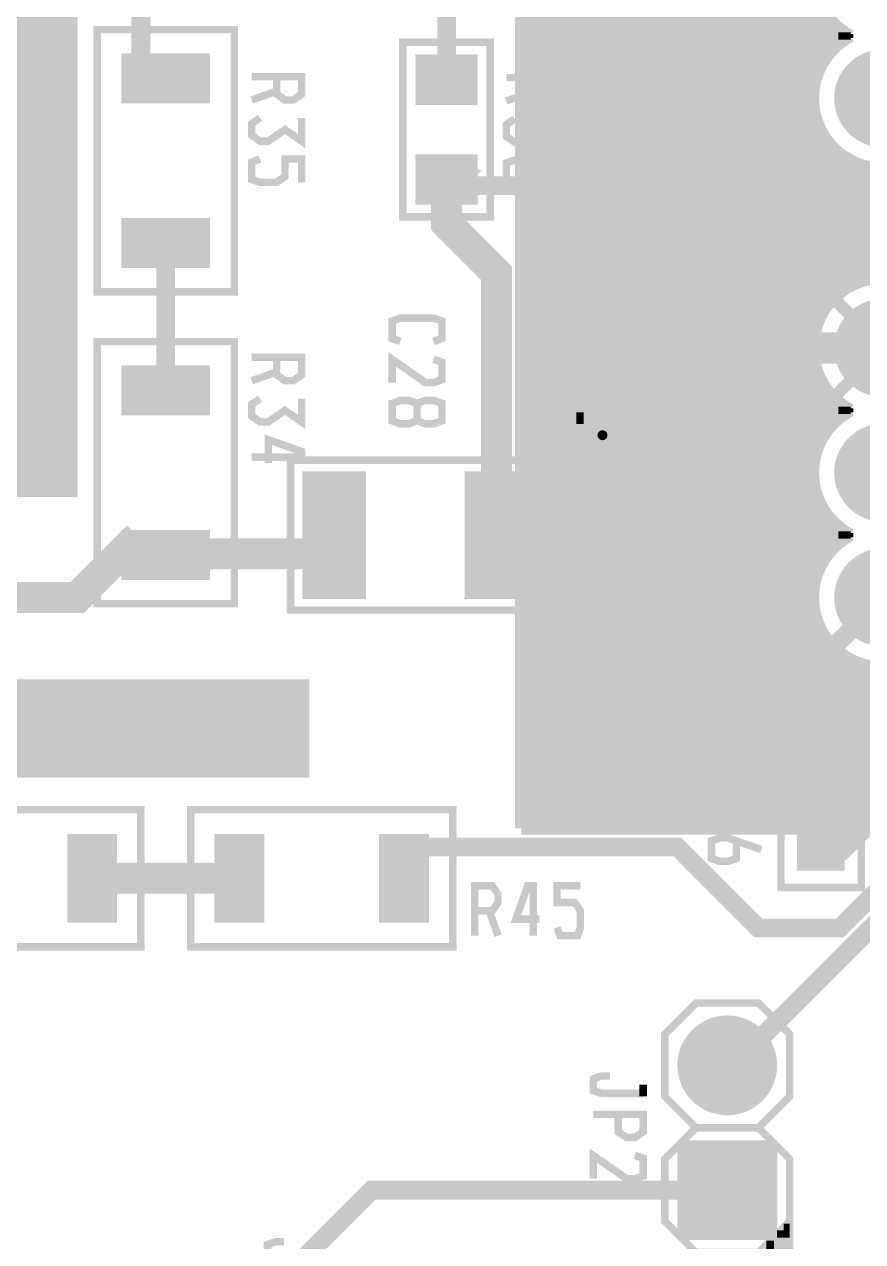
# Model space of a CAD drawing. Extents: x -11 to 221, y -93 to 178.
# Drawn here: x 18.71 to 35.78, y 98.01 to 122.79 of the extents above; entities that cross this region are included whole.
import ezdxf

# ---------------------------------------------------------------- set-up
doc = ezdxf.new("R2010")
doc.units = 0
doc.header["$MEASUREMENT"] = 0
doc.layers.get('0').update_dxf_attribs({"linetype": 'CONTINUOUS'})
for name, color, linetype in [('26-349-0_BOT', 7, 'CONTINUOUS'), ('26-349-0_DRD', 7, 'CONTINUOUS'), ('26-349-0_DRL', 2, 'CONTINUOUS'), ('26-349-0_IN1', 3, 'CONTINUOUS'), ('26-349-0_IN2', 5, 'CONTINUOUS'), ('26-349-0_SMB', 10, 'CONTINUOUS'), ('26-349-0_SMT', 14, 'CONTINUOUS'), ('26-349-0_SPT', 9, 'CONTINUOUS'), ('26-349-0_SST', 12, 'CONTINUOUS'), ('26-349-0_TOP', 11, 'CONTINUOUS'), ('THRUHOLE_TAP', 15, 'CONTINUOUS')]:
    doc.layers.add(name, color=color, linetype=linetype)

# ---------------------------------------------------------------- blocks, each defined once
blk = doc.blocks.new('ROUND_2')
at = {"const_width": 0.99949}
blk.add_lwpolyline([(-0.499744, 0, 1), (0.499744, 0, 1)], format="xyb", close=True, dxfattribs=at)
blk = doc.blocks.new('ROUND_38')
at = {"const_width": 1.016}
blk.add_lwpolyline([(-0.508, 0, 1), (0.508, 0, 1)], format="xyb", close=True, dxfattribs=at)
blk = doc.blocks.new('SQUARE_39')
blk.add_solid([(1.016, 1.016), (1.016, -1.016), (-1.016, 1.016), (-1.016, -1.016)])
blk = doc.blocks.new('ROUND_78')
at = {"const_width": 0.29972}
blk.add_lwpolyline([(-0.14986, 0, 1), (0.14986, 0, 1)], format="xyb", close=True, dxfattribs=at)
blk = doc.blocks.new('ROUND_93')
at = {"const_width": 0.54991}
blk.add_lwpolyline([(-0.274954, 0, 1), (0.274954, 0, 1)], format="xyb", close=True, dxfattribs=at)
blk = doc.blocks.new('ROUND_102')
at = {"const_width": 0.10033}
blk.add_lwpolyline([(-0.050164, 0, 1), (0.050164, 0, 1)], format="xyb", close=True, dxfattribs=at)
blk = doc.blocks.new('RECTANGLE_3')
blk.add_solid([(0.4826, 0.4064), (0.4826, -0.4064), (-0.4826, 0.4064), (-0.4826, -0.4064)])
blk = doc.blocks.new('RECTANGLE_5')
blk.add_solid([(0.63627, 0.51308), (0.63627, -0.51308), (-0.63627, 0.51308), (-0.63627, -0.51308)])
blk = doc.blocks.new('RECTANGLE_8')
blk.add_solid([(0.6477, 1.30048), (0.6477, -1.30048), (-0.6477, 1.30048), (-0.6477, -1.30048)])
blk = doc.blocks.new('RECTANGLE_13')
blk.add_solid([(0.9017, 0.508), (0.9017, -0.508), (-0.9017, 0.508), (-0.9017, -0.508)])
blk = doc.blocks.new('RECTANGLE_18')
blk.add_solid([(0.25019, 0.40005), (0.25019, -0.40005), (-0.25019, 0.40005), (-0.25019, -0.40005)])
blk = doc.blocks.new('RECTANGLE_47')
blk.add_solid([(0.508, 0.9017), (0.508, -0.9017), (-0.508, 0.9017), (-0.508, -0.9017)])
blk = doc.blocks.new('ROUND_88')
at = {"const_width": 0.10033}
blk.add_lwpolyline([(-0.050164, 0, 1), (0.050164, 0, 1)], format="xyb", close=True, dxfattribs=at)

msp = doc.modelspace()

# ---------------------------------------------------------------- linework, layer by layer
at = {"layer": '26-349-0_BOT', "const_width": 0.381}
msp.add_lwpolyline([(33.02, 101.6), (33.147, 101.6), (38.989, 107.442), (38.989, 124.206), (40.64, 125.857)], dxfattribs=at)
at = {"layer": '26-349-0_DRD', "const_width": 0.254}
for points in [[(36.83, 121.285), (35.56, 121.285)], [(36.83, 116.205), (35.56, 116.205)], [(29.21, 115.697), (29.21, 113.157)], [(31.75, 115.697), (29.21, 115.697)], [(31.75, 115.697), (29.21, 113.157)], [(31.75, 113.157), (29.21, 115.697)], [(31.75, 113.157), (31.75, 115.697)], [(36.83, 113.665), (35.56, 113.665)], [(29.21, 113.157), (31.75, 113.157)], [(36.83, 111.125), (35.56, 111.125)], [(32.385, 102.235), (32.385, 100.965)], [(33.655, 102.235), (32.385, 102.235)], [(33.655, 102.235), (32.385, 100.965)], [(33.655, 100.965), (32.385, 102.235)], [(33.655, 100.965), (33.655, 102.235)], [(32.385, 100.965), (33.655, 100.965)], [(32.385, 99.695), (32.385, 98.425)], [(33.655, 99.695), (32.385, 99.695)], [(33.655, 99.695), (32.385, 98.425)], [(33.655, 98.425), (32.385, 99.695)], [(33.655, 98.425), (33.655, 99.695)], [(32.385, 98.425), (33.655, 98.425)]]:
    msp.add_lwpolyline(points, dxfattribs=at)
at = {"layer": '26-349-0_DRL', "const_width": 1.99898}
for points in [[(5.207, 114.173), (18.796, 114.173), (18.796, 127.254)], [(24.511, 108.458), (5.715, 108.458)]]:
    msp.add_lwpolyline(points, dxfattribs=at)
at = {"layer": '26-349-0_IN1'}
for points, const_width in [([(29.0576, 144.653), (29.0576, 106.426)], 0.254), ([(29.2862, 144.653), (29.2862, 106.426)], 0.254), ([(29.5148, 144.653), (29.5148, 106.426)], 0.254), ([(29.7434, 144.653), (29.7434, 106.426)], 0.254), ([(29.972, 144.653), (29.972, 106.426)], 0.254), ([(30.2006, 144.653), (30.2006, 106.426)], 0.254), ([(30.4292, 144.653), (30.4292, 106.426)], 0.254), ([(30.6578, 144.653), (30.6578, 106.426)], 0.254), ([(30.8864, 144.653), (30.8864, 106.426)], 0.254), ([(31.115, 144.653), (31.115, 106.426)], 0.254), ([(31.3436, 144.653), (31.3436, 106.426)], 0.254), ([(31.5722, 144.653), (31.5722, 106.426)], 0.254), ([(31.8008, 144.653), (31.8008, 106.426)], 0.254), ([(32.0294, 144.653), (32.0294, 106.426)], 0.254), ([(32.258, 144.653), (32.258, 106.426)], 0.254), ([(32.4866, 144.653), (32.4866, 106.426)], 0.254), ([(32.7152, 144.653), (32.7152, 106.426)], 0.254), ([(32.9438, 144.653), (32.9438, 106.426)], 0.254), ([(33.1724, 144.653), (33.1724, 106.426)], 0.254), ([(33.401, 144.653), (33.401, 106.426)], 0.254), ([(33.6296, 144.653), (33.6296, 106.426)], 0.254), ([(33.8582, 144.653), (33.8582, 106.426)], 0.254), ([(34.0868, 144.653), (34.0868, 106.426)], 0.254), ([(34.3154, 144.653), (34.3154, 106.426)], 0.254), ([(34.544, 144.653), (34.544, 106.426)], 0.254), ([(28.829, 131.572), (28.829, 106.426)], 0.254), ([(34.7726, 123.66244), (34.7726, 121.44756)], 0.254), ([(35.0012, 123.03506), (35.0012, 122.07494)], 0.254), ([(35.2679, 122.7328), (28.829, 122.7328)], 0.254), ([(35.2298, 122.76836), (35.2298, 122.34164)], 0.254), ([(35.4584, 122.59564), (35.4584, 122.51182)], 0.254), ([(35.44316, 122.5042), (28.829, 122.5042)], 0.254), ([(35.16122, 122.2756), (28.829, 122.2756)], 0.254), ([(34.98342, 122.047), (28.829, 122.047)], 0.254), ([(34.86658, 121.8184), (28.829, 121.8184)], 0.254), ([(34.79546, 121.5898), (28.829, 121.5898)], 0.254), ([(34.76498, 121.3612), (28.829, 121.3612)], 0.254), ([(34.77006, 121.1326), (28.829, 121.1326)], 0.254), ([(34.7726, 121.12244), (34.7726, 116.36756)], 0.254), ([(34.81324, 120.904), (28.829, 120.904)], 0.254), ([(34.8996, 120.6754), (28.829, 120.6754)], 0.254), ([(35.03422, 120.4468), (28.829, 120.4468)], 0.254), ([(35.0012, 120.49506), (35.0012, 116.99494)], 0.254), ([(35.23996, 120.2182), (28.829, 120.2182)], 0.254), ([(35.2298, 120.22836), (35.2298, 117.26164)], 0.254), ([(35.5854, 119.9896), (28.829, 119.9896)], 0.254), ([(35.4584, 120.05564), (35.4584, 117.43182)], 0.254), ([(35.687, 119.94642), (35.687, 117.54358)], 0.254), ([(40.91178, 119.761), (28.829, 119.761)], 0.254), ([(65.024, 119.5324), (28.829, 119.5324)], 0.254), ([(65.024, 119.3038), (28.829, 119.3038)], 0.254), ([(65.024, 119.0752), (28.829, 119.0752)], 0.254), ([(65.024, 118.8466), (28.829, 118.8466)], 0.254), ([(65.024, 118.618), (28.829, 118.618)], 0.254), ([(65.024, 118.3894), (28.829, 118.3894)], 0.254), ([(65.024, 118.1608), (28.829, 118.1608)], 0.254), ([(51.26228, 117.9322), (28.829, 117.9322)], 0.254), ([(50.88382, 117.7036), (28.829, 117.7036)], 0.254), ([(35.5346, 117.475), (28.829, 117.475)], 0.254), ([(35.21202, 117.2464), (28.829, 117.2464)], 0.254), ([(35.01644, 117.0178), (28.829, 117.0178)], 0.254), ([(34.8869, 116.7892), (28.829, 116.7892)], 0.254), ([(34.80816, 116.5606), (28.829, 116.5606)], 0.254), ([(34.76752, 116.332), (28.829, 116.332)], 0.254), ([(34.76752, 116.1034), (28.829, 116.1034)], 0.254), ([(34.80054, 115.8748), (28.829, 115.8748)], 0.254), ([(34.7726, 116.04244), (34.7726, 113.82756)], 0.254), ([(34.87674, 115.6462), (28.829, 115.6462)], 0.254), ([(34.99866, 115.4176), (28.829, 115.4176)], 0.254), ([(35.0012, 115.41506), (35.0012, 114.45494)], 0.254), ([(35.18662, 115.189), (28.829, 115.189)], 0.254), ([(35.2298, 115.14836), (35.2298, 114.72164)], 0.254), ([(35.48634, 114.9604), (28.829, 114.9604)], 0.254), ([(35.4584, 114.97564), (35.4584, 114.89182)], 0.254), ([(35.23996, 114.7318), (28.829, 114.7318)], 0.254), ([(35.03422, 114.5032), (28.829, 114.5032)], 0.254), ([(34.8996, 114.2746), (28.829, 114.2746)], 0.254), ([(34.81324, 114.046), (28.829, 114.046)], 0.254), ([(34.77006, 113.8174), (28.829, 113.8174)], 0.254), ([(34.76498, 113.5888), (28.829, 113.5888)], 0.254), ([(34.7726, 113.50244), (34.7726, 111.28756)], 0.254), ([(34.79546, 113.3602), (28.829, 113.3602)], 0.254), ([(34.86658, 113.1316), (28.829, 113.1316)], 0.254), ([(34.98342, 112.903), (28.829, 112.903)], 0.254), ([(35.0012, 112.87506), (35.0012, 111.91494)], 0.254), ([(35.16122, 112.6744), (28.829, 112.6744)], 0.254), ([(35.44316, 112.4458), (28.829, 112.4458)], 0.254), ([(35.2298, 112.60836), (35.2298, 112.18164)], 0.254), ([(35.4584, 112.43564), (35.4584, 112.35182)], 0.254), ([(35.2679, 112.2172), (28.829, 112.2172)], 0.254), ([(35.052, 111.9886), (28.829, 111.9886)], 0.254), ([(34.9123, 111.76), (28.829, 111.76)], 0.254), ([(34.82086, 111.5314), (28.829, 111.5314)], 0.254), ([(34.77514, 111.3028), (28.829, 111.3028)], 0.254), ([(34.76498, 111.0742), (28.829, 111.0742)], 0.254), ([(34.7726, 110.96244), (34.7726, 106.426)], 0.254), ([(34.79038, 110.8456), (28.829, 110.8456)], 0.254), ([(34.85642, 110.617), (28.829, 110.617)], 0.254), ([(34.96564, 110.3884), (28.829, 110.3884)], 0.254), ([(35.13836, 110.1598), (28.829, 110.1598)], 0.254), ([(35.0012, 110.33506), (35.0012, 106.426)], 0.254), ([(35.40506, 109.9312), (28.829, 109.9312)], 0.254), ([(35.2298, 110.06836), (35.2298, 106.426)], 0.254), ([(36.03244, 109.7026), (28.829, 109.7026)], 0.254), ([(35.4584, 109.89564), (35.4584, 106.426)], 0.254), ([(35.687, 109.78642), (35.687, 106.426)], 0.254), ([(37.57422, 109.474), (28.829, 109.474)], 0.254), ([(37.42436, 109.2454), (28.829, 109.2454)], 0.254), ([(37.37102, 109.0168), (28.829, 109.0168)], 0.254), ([(37.3888, 108.7882), (28.829, 108.7882)], 0.254), ([(37.4904, 108.5596), (28.829, 108.5596)], 0.254), ([(37.73678, 108.331), (28.829, 108.331)], 0.254), ([(50.75936, 108.1024), (28.829, 108.1024)], 0.254), ([(50.70602, 107.8738), (28.829, 107.8738)], 0.254), ([(50.7238, 107.6452), (28.829, 107.6452)], 0.254), ([(50.8254, 107.4166), (28.829, 107.4166)], 0.254), ([(51.07178, 107.188), (28.829, 107.188)], 0.254), ([(65.024, 106.9594), (28.829, 106.9594)], 0.254), ([(65.024, 106.7308), (28.829, 106.7308)], 0.254), ([(65.024, 106.5022), (28.829, 106.5022)], 0.254), ([(55.372, 106.426), (28.829, 106.426)], 0.254), ([(22.86, 63.5), (22.86, 96.139), (25.781, 99.06), (33.02, 99.06)], 0.381)]:
    msp.add_lwpolyline(points, dxfattribs=dict(at, const_width=const_width))
at = {"layer": '26-349-0_IN1', "const_width": 0.254}
for points in [[(34.76244, 123.825, 0.2797959), (35.5346, 122.555)], [(35.5346, 122.555, 0.2797956), (34.76244, 121.285)], [(34.76244, 121.285, 0.4142136), (36.195, 119.85244)], [(36.195, 117.63756, 0.4142136), (34.76244, 116.205)], [(34.76244, 116.205, 0.2797959), (35.5346, 114.935)], [(35.5346, 114.935, 0.2797956), (34.76244, 113.665)], [(34.76244, 113.665, 0.2797959), (35.5346, 112.395)], [(35.5346, 112.395, 0.2797956), (34.76244, 111.125)], [(34.76244, 111.125, 0.4142136), (36.195, 109.69244)]]:
    msp.add_lwpolyline(points, format="xyb", dxfattribs=at)
at = {"layer": '26-349-0_IN2'}
for points, const_width in [([(33.8074, 144.399), (33.8074, 107.696)], 0.254), ([(34.036, 144.399), (34.036, 107.696)], 0.254), ([(34.2646, 144.399), (34.2646, 107.696)], 0.254), ([(34.4932, 144.399), (34.4932, 107.696)], 0.254), ([(34.7218, 144.399), (34.7218, 107.696)], 0.254), ([(32.4358, 143.42364), (32.4358, 107.696)], 0.254), ([(32.6644, 143.18996), (32.6644, 107.696)], 0.254), ([(33.3502, 143.13154), (33.3502, 107.696)], 0.254), ([(33.5788, 143.28902), (33.5788, 107.696)], 0.254), ([(32.893, 143.0909), (32.893, 107.696)], 0.254), ([(33.1216, 143.07566), (33.1216, 107.696)], 0.254), ([(36.195, 116.205), (34.798, 116.205), (33.147, 117.856), (33.147, 128.27), (29.337, 132.08), (22.987, 132.08), (20.701, 132.08), (15.367, 126.746), (11.938, 126.746)], 0.635), ([(36.195, 116.205), (34.798, 116.205), (33.147, 117.856), (33.147, 128.27), (29.337, 132.08), (22.987, 132.08), (29.337, 132.08), (33.147, 128.27), (33.147, 117.856), (34.798, 116.205), (36.195, 116.205)], 0.635), ([(32.385, 124.079), (32.385, 107.696)], 0.254), ([(34.9504, 123.11634), (34.9504, 121.99112)], 0.254), ([(35.179, 122.81662), (35.179, 122.29338)], 0.254), ([(35.2679, 122.7328), (32.385, 122.7328)], 0.254), ([(35.4076, 122.62866), (35.4076, 122.48134)], 0.254), ([(35.44316, 122.5042), (32.385, 122.5042)], 0.254), ([(35.16122, 122.2756), (32.385, 122.2756)], 0.254), ([(34.98342, 122.047), (32.385, 122.047)], 0.254), ([(34.86658, 121.8184), (32.385, 121.8184)], 0.254), ([(34.79546, 121.5898), (32.385, 121.5898)], 0.254), ([(34.76498, 121.3612), (32.385, 121.3612)], 0.254), ([(34.77006, 121.1326), (32.385, 121.1326)], 0.254), ([(34.81324, 120.904), (32.385, 120.904)], 0.254), ([(34.8996, 120.6754), (32.385, 120.6754)], 0.254), ([(34.9504, 120.57634), (34.9504, 116.91112)], 0.254), ([(35.03422, 120.4468), (32.385, 120.4468)], 0.254), ([(35.23996, 120.2182), (32.385, 120.2182)], 0.254), ([(35.179, 120.27662), (35.179, 117.21338)], 0.254), ([(35.4076, 120.08866), (35.4076, 117.40134)], 0.254), ([(35.5854, 119.9896), (32.385, 119.9896)], 0.254), ([(35.6362, 119.96674), (35.6362, 117.52326)], 0.254), ([(35.8648, 119.89054), (35.8648, 117.59692)], 0.254), ([(64.516, 119.761), (32.385, 119.761)], 0.254), ([(64.516, 119.5324), (32.385, 119.5324)], 0.254), ([(64.516, 119.3038), (32.385, 119.3038)], 0.254), ([(64.516, 119.0752), (32.385, 119.0752)], 0.254), ([(64.516, 118.8466), (32.385, 118.8466)], 0.254), ([(64.516, 118.618), (32.385, 118.618)], 0.254), ([(64.516, 118.3894), (32.385, 118.3894)], 0.254), ([(64.516, 118.1608), (32.385, 118.1608)], 0.254), ([(51.26228, 117.9322), (32.385, 117.9322)], 0.254), ([(50.88382, 117.7036), (32.385, 117.7036)], 0.254), ([(35.5346, 117.475), (32.385, 117.475)], 0.254), ([(35.21202, 117.2464), (32.385, 117.2464)], 0.254), ([(35.18154, 117.21592), (36.195, 116.205)], 0.254), ([(35.01644, 117.0178), (32.385, 117.0178)], 0.254), ([(34.8869, 116.7892), (32.385, 116.7892)], 0.254), ([(34.80816, 116.5606), (32.385, 116.5606)], 0.254), ([(34.76752, 116.332), (32.385, 116.332)], 0.254), ([(34.76752, 116.1034), (32.385, 116.1034)], 0.254), ([(35.18154, 115.19154), (36.195, 116.205)], 0.254), ([(34.80054, 115.8748), (32.385, 115.8748)], 0.254), ([(34.87674, 115.6462), (32.385, 115.6462)], 0.254), ([(34.99866, 115.4176), (32.385, 115.4176)], 0.254), ([(34.9504, 115.49634), (34.9504, 114.37112)], 0.254), ([(35.18662, 115.189), (32.385, 115.189)], 0.254), ([(35.179, 115.19662), (35.179, 114.67338)], 0.254), ([(35.48634, 114.9604), (32.385, 114.9604)], 0.254), ([(35.4076, 115.00866), (35.4076, 114.86134)], 0.254), ([(35.23996, 114.7318), (32.385, 114.7318)], 0.254), ([(35.03422, 114.5032), (32.385, 114.5032)], 0.254), ([(34.8996, 114.2746), (32.385, 114.2746)], 0.254), ([(34.81324, 114.046), (32.385, 114.046)], 0.254), ([(34.77006, 113.8174), (32.385, 113.8174)], 0.254), ([(34.76498, 113.5888), (32.385, 113.5888)], 0.254), ([(34.79546, 113.3602), (32.385, 113.3602)], 0.254), ([(34.86658, 113.1316), (32.385, 113.1316)], 0.254), ([(34.98342, 112.903), (32.385, 112.903)], 0.254), ([(34.9504, 112.95634), (34.9504, 111.83112)], 0.254), ([(35.16122, 112.6744), (32.385, 112.6744)], 0.254), ([(35.179, 112.65662), (35.179, 112.13338)], 0.254), ([(35.44316, 112.4458), (32.385, 112.4458)], 0.254), ([(35.4076, 112.46866), (35.4076, 112.32134)], 0.254), ([(35.2679, 112.2172), (32.385, 112.2172)], 0.254), ([(35.052, 111.9886), (32.385, 111.9886)], 0.254), ([(34.9123, 111.76), (32.385, 111.76)], 0.254), ([(34.82086, 111.5314), (32.385, 111.5314)], 0.254), ([(34.77514, 111.3028), (32.385, 111.3028)], 0.254), ([(34.76498, 111.0742), (32.385, 111.0742)], 0.254), ([(34.79038, 110.8456), (32.385, 110.8456)], 0.254), ([(34.85642, 110.617), (32.385, 110.617)], 0.254), ([(34.9504, 110.41634), (34.9504, 107.696)], 0.254), ([(34.96564, 110.3884), (32.385, 110.3884)], 0.254), ([(35.13836, 110.1598), (32.385, 110.1598)], 0.254), ([(35.40506, 109.9312), (32.385, 109.9312)], 0.254), ([(35.179, 110.11662), (35.179, 107.696)], 0.254), ([(35.4076, 109.92866), (35.4076, 107.696)], 0.254), ([(36.03244, 109.7026), (32.385, 109.7026)], 0.254), ([(35.6362, 109.80674), (35.6362, 107.696)], 0.254), ([(35.8648, 109.73054), (35.8648, 107.696)], 0.254), ([(37.57422, 109.474), (32.385, 109.474)], 0.254), ([(37.42436, 109.2454), (32.385, 109.2454)], 0.254), ([(37.37102, 109.0168), (32.385, 109.0168)], 0.254), ([(37.3888, 108.7882), (32.385, 108.7882)], 0.254), ([(37.4904, 108.5596), (32.385, 108.5596)], 0.254), ([(37.73678, 108.331), (32.385, 108.331)], 0.254), ([(39.36492, 108.1024), (32.385, 108.1024)], 0.254), ([(39.56558, 107.8738), (32.385, 107.8738)], 0.254), ([(41.148, 107.696), (32.385, 107.696)], 0.254)]:
    msp.add_lwpolyline(points, dxfattribs=dict(at, const_width=const_width))
at = {"layer": '26-349-0_IN2', "const_width": 0.254}
for points in [[(34.76244, 123.825, 0.2797959), (35.5346, 122.555)], [(35.5346, 122.555, 0.2797956), (34.76244, 121.285)], [(34.76244, 121.285, 0.4142136), (36.195, 119.85244)], [(36.195, 117.63756, 0.4142136), (34.76244, 116.205)], [(34.76244, 116.205, 0.2797959), (35.5346, 114.935)], [(35.5346, 114.935, 0.2797956), (34.76244, 113.665)], [(34.76244, 113.665, 0.2797959), (35.5346, 112.395)], [(35.5346, 112.395, 0.2797956), (34.76244, 111.125)], [(34.76244, 111.125, 0.4142136), (36.195, 109.69244)]]:
    msp.add_lwpolyline(points, format="xyb", dxfattribs=at)
at = {"layer": '26-349-0_SST', "const_width": 0.1524}
for points in [[(34.19602, 127.58928), (33.7947, 127.58928), (33.7947, 128.59004), (38.5953, 128.59004), (38.5953, 119.05996), (33.7947, 119.05996), (33.7947, 120.06072), (34.19602, 120.06072), (34.19602, 127.58928)], [(20.193, 122.682), (22.987, 122.682), (22.987, 117.348), (20.193, 117.348), (20.193, 122.682)], [(26.416, 122.428), (26.416, 118.872), (28.194, 118.872), (28.194, 122.428), (26.416, 122.428)], [(23.84806, 121.72696), (23.84806, 121.37136), (24.0157, 121.25198), (24.18588, 121.25198), (24.35606, 121.37136), (24.35606, 121.72696), (23.34006, 121.72696)], [(29.02966, 121.70664), (29.02966, 121.35104), (29.1973, 121.23166), (29.36748, 121.23166), (29.53766, 121.35104), (29.53766, 121.70664), (28.52166, 121.70664)], [(23.84806, 121.42978), (23.34006, 121.25198)], [(29.02966, 121.40946), (28.52166, 121.23166)], [(23.5077, 120.88876), (23.34006, 120.76938), (23.34006, 120.53316), (23.5077, 120.41378), (23.67788, 120.41378), (24.0157, 120.65), (24.35606, 120.41378), (24.35606, 120.88876)], [(28.6893, 120.86844), (28.52166, 120.74906), (28.52166, 120.51284), (28.6893, 120.39346), (28.85948, 120.39346), (29.1973, 120.63222), (29.53766, 120.39346), (29.53766, 120.86844)], [(23.5077, 120.05056), (23.34006, 119.9896), (23.34006, 119.634), (23.5077, 119.57558), (23.84806, 119.57558), (24.0157, 119.69496), (24.0157, 120.05056), (24.35606, 120.05056), (24.35606, 119.57558)], [(29.02966, 119.61622), (29.1973, 119.55526), (29.36748, 119.55526), (29.53766, 119.61622), (29.53766, 119.97182), (29.36748, 120.03024), (29.1973, 120.03024), (29.02966, 119.97182), (29.02966, 119.61622), (28.85948, 119.55526), (28.6893, 119.55526), (28.52166, 119.61622), (28.52166, 119.97182), (28.6893, 120.03024), (28.85948, 120.03024), (29.02966, 119.97182)], [(34.19602, 117.42928), (33.7947, 117.42928), (33.7947, 118.43004), (38.5953, 118.43004), (38.5953, 108.89996), (33.7947, 108.89996), (33.7947, 109.90072), (34.19602, 109.90072), (34.19602, 117.42928)], [(26.3652, 116.33708), (26.19756, 116.39804), (26.19756, 116.75364), (26.3652, 116.81206), (27.04338, 116.81206), (27.21356, 116.75364), (27.21356, 116.39804), (27.04338, 116.33708)], [(20.193, 116.332), (22.987, 116.332), (22.987, 110.998), (20.193, 110.998), (20.193, 116.332)], [(23.84806, 116.01196), (23.84806, 115.65636), (24.0157, 115.53698), (24.18588, 115.53698), (24.35606, 115.65636), (24.35606, 116.01196), (23.34006, 116.01196)], [(26.19756, 115.49888), (26.19756, 115.97386), (26.8732, 115.49888), (27.04338, 115.49888), (27.21356, 115.55984), (27.21356, 115.91544), (27.04338, 115.97386)], [(23.84806, 115.71478), (23.34006, 115.53698)], [(30.02026, 115.8494), (30.02026, 115.4938), (30.35808, 115.37442), (30.6959, 115.37442), (31.03626, 115.4938), (31.03626, 115.8494)], [(30.02026, 115.78844), (31.03626, 115.78844)], [(23.5077, 115.17376), (23.34006, 115.05438), (23.34006, 114.81816), (23.5077, 114.69878), (23.67788, 114.69878), (24.0157, 114.935), (24.35606, 114.69878), (24.35606, 115.17376)], [(26.70556, 114.72164), (26.8732, 114.66068), (27.04338, 114.66068), (27.21356, 114.72164), (27.21356, 115.07724), (27.04338, 115.13566), (26.8732, 115.13566), (26.70556, 115.07724), (26.70556, 114.72164), (26.53538, 114.66068), (26.3652, 114.66068), (26.19756, 114.72164), (26.19756, 115.07724), (26.3652, 115.13566), (26.53538, 115.13566), (26.70556, 115.07724)], [(30.02026, 114.6556), (30.02026, 114.89182)], [(30.02026, 114.77244), (31.03626, 114.77244), (30.86608, 114.89182)], [(32.93618, 114.87658), (32.93618, 114.52098), (33.10382, 114.4016), (33.274, 114.4016), (33.44418, 114.52098), (33.44418, 114.87658), (32.42818, 114.87658)], [(23.67788, 113.86058), (23.67788, 114.33556), (24.35606, 114.0968), (24.35606, 113.97996), (23.34006, 113.97996)], [(30.1879, 114.28984), (30.02026, 114.173), (30.02026, 113.93424), (30.1879, 113.8174), (30.35808, 113.8174), (30.6959, 114.05362), (31.03626, 113.8174), (31.03626, 114.28984)], [(29.21, 111.252), (29.21, 113.919), (24.13, 113.919), (24.13, 110.871), (29.21, 110.871), (29.21, 111.252)], [(32.42818, 113.5634), (32.42818, 114.03838), (33.10382, 113.5634), (33.274, 113.5634), (33.44418, 113.62182), (33.44418, 113.97742), (33.274, 114.03838)], [(30.08122, 112.4585), (29.97962, 112.4585), (29.97962, 111.0615), (30.08122, 111.0615)], [(30.87878, 111.0615), (30.98038, 111.0615), (30.98038, 112.4585), (30.87878, 112.4585)], [(30.98038, 112.15878), (30.98038, 112.05972), (29.97962, 112.05972), (29.97962, 112.15878), (30.98038, 112.15878)], [(35.7505, 105.2195), (35.7505, 108.1405), (34.1122, 108.1405), (34.1122, 105.2195), (35.7505, 105.2195)], [(33.20542, 107.90428), (33.20542, 107.54868), (33.37306, 107.4293), (33.54324, 107.4293), (33.71342, 107.54868), (33.71342, 107.90428), (32.69742, 107.90428)], [(33.20542, 107.6071), (32.69742, 107.4293)], [(32.86506, 107.06608), (32.69742, 107.00766), (32.69742, 106.65206), (32.86506, 106.5911), (33.20542, 106.5911), (33.37306, 106.71048), (33.37306, 107.06608), (33.71342, 107.06608), (33.71342, 106.5911)], [(21.082, 106.807), (21.082, 104.013), (15.748, 104.013), (15.748, 106.807), (21.082, 106.807)], [(22.098, 104.013), (22.098, 106.807), (27.432, 106.807), (27.432, 104.013), (22.098, 104.013)], [(33.20542, 106.16946), (33.20542, 105.81386), (33.03524, 105.7529), (32.86506, 105.7529), (32.69742, 105.81386), (32.69742, 106.16946), (32.86506, 106.22788), (33.03524, 106.22788), (33.71342, 105.99166)], [(27.87904, 104.74706), (28.23464, 104.74706), (28.35402, 104.9147), (28.35402, 105.08488), (28.23464, 105.25506), (27.87904, 105.25506), (27.87904, 104.23906)], [(29.19222, 104.57688), (28.71724, 104.57688), (28.956, 105.25506), (29.07284, 105.25506), (29.07284, 104.23906)], [(29.55544, 104.4067), (29.6164, 104.23906), (29.972, 104.23906), (30.03042, 104.4067), (30.03042, 104.74706), (29.91104, 104.9147), (29.55544, 104.9147), (29.55544, 105.25506), (30.03042, 105.25506)], [(28.17622, 104.74706), (28.35402, 104.23906)], [(32.385, 100.33), (31.75, 100.965), (31.75, 102.235), (32.385, 102.87), (33.655, 102.87), (34.29, 102.235), (34.29, 100.965), (33.655, 100.33), (32.385, 100.33)], [(30.62986, 101.3841), (30.46222, 101.3841), (30.29204, 101.32568), (30.29204, 101.08692), (30.46222, 101.0285), (31.30804, 101.0285)], [(31.30804, 100.97008), (31.30804, 101.2063)], [(30.80004, 100.60432), (30.80004, 100.24872), (30.97022, 100.13188), (31.13786, 100.13188), (31.30804, 100.24872), (31.30804, 100.60432), (30.29204, 100.60432)], [(32.385, 97.79), (34.29, 97.79), (34.29, 99.695), (33.655, 100.33), (32.385, 100.33), (31.75, 99.695), (31.75, 98.425), (32.385, 97.79)], [(30.29204, 99.29368), (30.29204, 99.76612), (30.97022, 99.29368), (31.13786, 99.29368), (31.30804, 99.3521), (31.30804, 99.7077), (31.13786, 99.76612)], [(34.29, 98.425), (33.655, 97.79)], [(34.16808, 98.30308), (34.16808, 97.79)], [(34.29, 98.30308), (34.16808, 98.30308)], [(34.29, 98.425), (34.29, 97.79)], [(34.03092, 98.16592), (34.03092, 97.79)], [(34.29, 98.16592), (34.03092, 98.16592)], [(23.99792, 98.01098), (23.83028, 98.01098), (23.6601, 97.95256), (23.6601, 97.7138), (23.83028, 97.65538), (24.6761, 97.65538)], [(33.89376, 98.02876), (33.89376, 97.79)], [(34.29, 98.02876), (33.89376, 98.02876)]]:
    msp.add_lwpolyline(points, dxfattribs=at)
at = {"layer": '26-349-0_TOP'}
for points, const_width in [([(21.59, 121.6914), (21.082, 121.6914), (21.082, 124.1806), (21.59, 124.6886)], 0.381), ([(27.305, 124.6886), (27.305, 121.666)], 0.381), ([(28.321, 112.395), (28.321, 117.729), (27.305, 118.745), (27.305, 119.634)], 0.635), ([(27.305, 119.634), (27.559, 119.634), (27.432, 119.507), (27.305, 119.634)], 0.381), ([(27.305, 119.634), (27.432, 119.507), (37.719, 119.507), (38.608, 118.618), (38.608, 114.808), (39.116, 114.3), (51.435, 114.3)], 0.381), ([(21.59, 118.3386), (21.59, 115.3414)], 0.381), ([(30.48, 112.76076), (30.48, 114.427)], 0.381), ([(21.59, 111.9886), (21.0566, 111.9886), (20.955, 111.9886), (20.8026, 112.141), (19.7866, 111.125), (13.7414, 111.125)], 0.635), ([(21.59, 111.9886), (21.5646, 112.014), (24.638, 112.014), (25.019, 112.395)], 0.635), ([(30.48, 110.75924), (29.44876, 110.75924), (28.17876, 112.02924), (28.17876, 112.395), (28.321, 112.395)], 0.381), ([(21.0566, 111.9886), (21.59, 111.9886)], 0.635), ([(21.59, 111.9886), (21.5646, 112.014)], 0.635), ([(21.5646, 112.014), (21.082, 112.014), (21.0566, 111.9886)], 0.381), ([(36.195, 111.125), (34.925, 109.855), (34.925, 107.3912)], 0.381), ([(34.925, 105.9688), (35.3568, 105.9688), (36.43376, 107.04576), (38.1, 107.04576)], 0.381), ([(40.005, 104.50576), (40.005, 105.156), (39.116, 106.045), (36.957, 106.045), (35.306, 104.394), (33.655, 104.394), (32.004, 106.045), (26.4414, 106.045), (26.4414, 105.41)], 0.381), ([(23.0886, 105.41), (20.0914, 105.41)], 0.635)]:
    msp.add_lwpolyline(points, dxfattribs=dict(at, const_width=const_width))

# ---------------------------------------------------------------- block references
at = {"layer": '26-349-0_BOT'}
for name, p in [('ROUND_2', (36.195, 121.285)), ('ROUND_2', (36.195, 116.205)), ('ROUND_78', (30.48, 114.427)), ('ROUND_2', (36.195, 113.665)), ('ROUND_2', (36.195, 111.125)), ('ROUND_38', (33.02, 101.6)), ('SQUARE_39', (33.02, 99.06))]:
    msp.add_blockref(name, p, dxfattribs=at)
at = {"layer": '26-349-0_DRL'}
for name, p in [('ROUND_102', (30.48, 114.427)), ('ROUND_93', (33.02, 101.6)), ('ROUND_93', (33.02, 99.06))]:
    msp.add_blockref(name, p, dxfattribs=at)
at = {"layer": '26-349-0_IN1'}
for name, p in [('ROUND_2', (36.195, 121.285)), ('ROUND_2', (36.195, 116.205)), ('ROUND_78', (30.48, 114.427)), ('ROUND_2', (36.195, 113.665)), ('ROUND_2', (36.195, 111.125)), ('ROUND_38', (33.02, 101.6)), ('SQUARE_39', (33.02, 99.06))]:
    msp.add_blockref(name, p, dxfattribs=at)
at = {"layer": '26-349-0_IN2'}
for name, p in [('ROUND_2', (36.195, 121.285)), ('ROUND_2', (36.195, 116.205)), ('ROUND_78', (30.48, 114.427)), ('ROUND_2', (36.195, 113.665)), ('ROUND_2', (36.195, 111.125)), ('ROUND_38', (33.02, 101.6)), ('SQUARE_39', (33.02, 99.06))]:
    msp.add_blockref(name, p, dxfattribs=at)
at = {"layer": '26-349-0_SMB'}
for name, p in [('ROUND_2', (36.195, 121.285)), ('ROUND_2', (36.195, 116.205)), ('ROUND_2', (36.195, 113.665)), ('ROUND_2', (36.195, 111.125)), ('ROUND_38', (33.02, 101.6)), ('SQUARE_39', (33.02, 99.06))]:
    msp.add_blockref(name, p, dxfattribs=at)
at = {"layer": '26-349-0_SMT'}
for name, p in [('RECTANGLE_13', (21.59, 121.6914)), ('RECTANGLE_5', (27.305, 121.666)), ('ROUND_2', (36.195, 121.285)), ('RECTANGLE_5', (27.305, 119.634)), ('RECTANGLE_13', (21.59, 118.3386)), ('ROUND_2', (36.195, 116.205)), ('RECTANGLE_13', (21.59, 115.3414)), ('ROUND_2', (36.195, 113.665)), ('RECTANGLE_8', (25.019, 112.395)), ('RECTANGLE_8', (28.321, 112.395)), ('RECTANGLE_18', (30.48, 112.76076)), ('RECTANGLE_13', (21.59, 111.9886)), ('ROUND_2', (36.195, 111.125)), ('RECTANGLE_18', (30.48, 110.75924)), ('RECTANGLE_3', (34.925, 107.3912)), ('RECTANGLE_47', (20.0914, 105.41)), ('RECTANGLE_47', (23.0886, 105.41)), ('RECTANGLE_47', (26.4414, 105.41)), ('RECTANGLE_3', (34.925, 105.9688)), ('ROUND_38', (33.02, 101.6)), ('SQUARE_39', (33.02, 99.06))]:
    msp.add_blockref(name, p, dxfattribs=at)
at = {"layer": '26-349-0_SPT'}
for name, p in [('RECTANGLE_13', (21.59, 121.6914)), ('RECTANGLE_5', (27.305, 121.666)), ('RECTANGLE_5', (27.305, 119.634)), ('RECTANGLE_13', (21.59, 118.3386)), ('RECTANGLE_13', (21.59, 115.3414)), ('RECTANGLE_8', (25.019, 112.395)), ('RECTANGLE_8', (28.321, 112.395)), ('RECTANGLE_18', (30.48, 112.76076)), ('RECTANGLE_13', (21.59, 111.9886)), ('RECTANGLE_18', (30.48, 110.75924)), ('RECTANGLE_3', (34.925, 107.3912)), ('RECTANGLE_47', (20.0914, 105.41)), ('RECTANGLE_47', (23.0886, 105.41)), ('RECTANGLE_47', (26.4414, 105.41)), ('RECTANGLE_3', (34.925, 105.9688))]:
    msp.add_blockref(name, p, dxfattribs=at)
at = {"layer": '26-349-0_TOP'}
for name, p in [('RECTANGLE_13', (21.59, 121.6914)), ('RECTANGLE_5', (27.305, 121.666)), ('ROUND_2', (36.195, 121.285)), ('RECTANGLE_5', (27.305, 119.634)), ('RECTANGLE_13', (21.59, 118.3386)), ('ROUND_2', (36.195, 116.205)), ('RECTANGLE_13', (21.59, 115.3414)), ('ROUND_78', (30.48, 114.427)), ('ROUND_2', (36.195, 113.665)), ('RECTANGLE_8', (25.019, 112.395)), ('RECTANGLE_8', (28.321, 112.395)), ('RECTANGLE_18', (30.48, 112.76076)), ('RECTANGLE_13', (21.59, 111.9886)), ('ROUND_2', (36.195, 111.125)), ('RECTANGLE_18', (30.48, 110.75924)), ('RECTANGLE_3', (34.925, 107.3912)), ('RECTANGLE_47', (20.0914, 105.41)), ('RECTANGLE_47', (23.0886, 105.41)), ('RECTANGLE_47', (26.4414, 105.41)), ('RECTANGLE_3', (34.925, 105.9688)), ('ROUND_38', (33.02, 101.6)), ('SQUARE_39', (33.02, 99.06))]:
    msp.add_blockref(name, p, dxfattribs=at)
at = {"layer": 'THRUHOLE_TAP'}
for name, p in [('ROUND_88', (30.48, 114.427)), ('ROUND_93', (33.02, 101.6)), ('ROUND_93', (33.02, 99.06))]:
    msp.add_blockref(name, p, dxfattribs=at)

doc.saveas('drawing.dxf')
